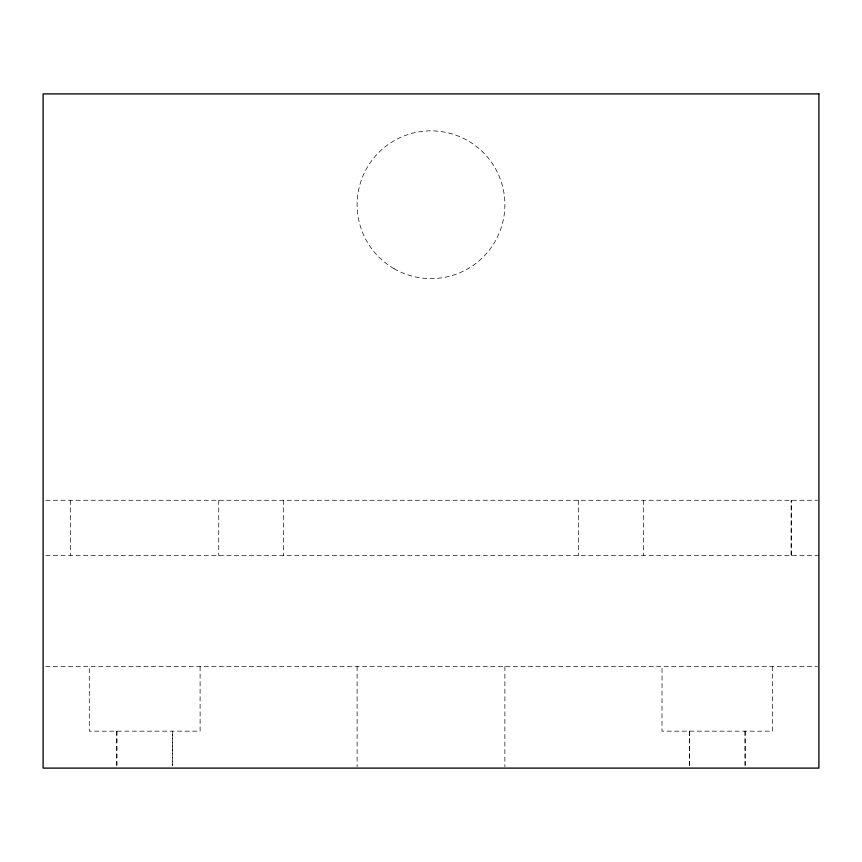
<?xml version="1.0" encoding="UTF-8"?>
<svg xmlns="http://www.w3.org/2000/svg" width="862" height="862" viewBox="0 0 862 862"><rect width="100%" height="100%" fill="white"/><g stroke="black" fill="none" stroke-linecap="round" stroke-linejoin="round"><path stroke-width="0.65" stroke-dasharray="4.31 3.23" d="M45.794 500.272L817.553 500.272M45.794 555.678L818.9 555.678M45.794 666.509L817.553 666.509M772.557 666.509L772.621 731.159L661.994 731.159L662.059 666.509M745.199 731.159L745.199 765.467M744.983 731.159L744.983 765.467M689.632 731.159L689.632 765.467M689.417 731.159L689.417 765.467M643.397 500.272L643.483 555.678M578.596 500.272L578.596 555.678M504.884 666.509L504.884 766.771M357.116 666.509L357.116 766.771M283.404 500.272L283.404 555.678M218.743 500.272L218.743 555.678M200.103 666.509L200.103 731.159L89.282 731.159L89.282 666.509M116.898 731.159L116.898 765.467M116.801 731.159L116.801 765.467M70.652 500.272L70.652 555.678M791.219 555.678L791.219 500.272L791.133 555.678M172.583 765.467L172.583 731.159L172.486 765.467M394.053 268.707A73.884 73.884 0 0 0 504.884 204.725A73.884 73.884 0 0 0 394.053 140.743A73.884 73.884 0 0 0 394.053 268.707"/><path stroke-width="1.29" d="M818.9 93.893L43.1 93.893L43.1 768.107L818.9 768.107L818.9 93.893"/></g></svg>
